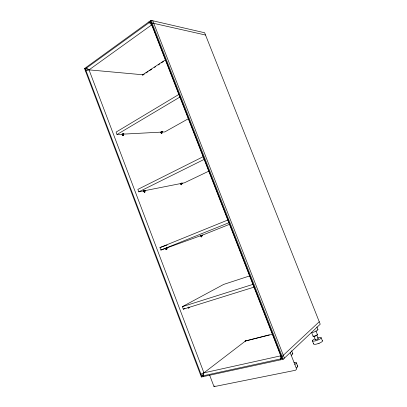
<?xml version="1.0" encoding="UTF-8"?>
<svg xmlns="http://www.w3.org/2000/svg" width="407" height="407" viewBox="0 0 407 407"><rect width="100%" height="100%" fill="white"/><g stroke="black" fill="none" stroke-linecap="round" stroke-linejoin="round"><path stroke-width="0.61" d="M201.653 236.452L201.475 235.984M201.282 236.055L201.638 236.518M181.257 183.516L181.904 183.262M181.568 184.371L181.451 183.979M166.117 248.891L166.382 248.601M166.641 249.201L166.377 248.646M161.757 133.003L161.579 132.55M144.322 191.285L144.724 191.86L144.658 191.315M123.25 135.165L122.843 134.992M123.326 135.053L122.97 135.236M166.219 248.702L166.198 249.176L166.59 249.333M201.373 377.009L84.549 68.534L150.997 20.35L204.629 32.753L320.228 324.206L283.201 359.269L201.373 377.009L203.932 372.843L245.991 340.603M161.472 132.916L161.803 132.779L161.345 132.596M161.289 132.565L161.584 132.463M188.772 307.667L188.695 307.056M201.704 236.487L201.267 236.375L201.699 236.213M161.92 131.985L161.426 132.087L162.042 132.01M166.387 249.359L166.687 249.247M181.4 183.842L181.12 184.127L181.476 184.463L181.324 183.43L182.158 183.16L180.733 183.684L180.952 184.249A0.702 0.392 64.3 0 0 181.563 184.737A0.702 0.392 64.3 0 0 181.736 184.096L181.517 183.532M144.449 190.873L145.35 190.267L143.6 190.898L143.905 191.697A0.778 0.478 63.2 0 0 144.617 192.226A0.778 0.478 63.2 0 0 144.856 191.509L144.302 191.631L144.516 191.789M144.282 191.254L144.658 191.219M188.583 118.605L164.779 131.939L122.843 134.157L123.469 133.883M123.016 134.188L123.57 133.923L122.945 134.198M319.256 321.759L282.087 356.4L281.334 356.568L280.764 355.825L203.932 372.843L200.386 374.409M181.288 183.582L181.934 183.353M209.625 375.106L214.011 386.65L214.921 385.892M123.285 135.185L122.833 135.114M161.548 132.087L162.261 131.593L160.709 132.158L160.989 132.875A0.707 0.387 60.6 0 0 161.61 133.41A0.707 0.387 60.6 0 0 161.808 132.83M123.636 133.837C124.049 133.196 122.181 134.02 122.049 134.239L117.007 134.513L116.092 132.097L179.182 94.266M85.46 70.935L89.031 69.867L143.371 74.822M144.831 190.705L145.121 190.547L144.724 190.741M165.451 59.809L142.267 75.051L142.776 75.097L144.368 74.049M145.96 73.001L148.087 71.607M149.679 70.559L151.806 69.159M154.462 67.42L155.52 66.717M158.175 64.972L159.773 63.93M161.365 62.882L163.492 61.482M201.562 236.594L201.211 236.08L201.602 236.157M166.519 249.364C167.246 248.901 165.797 248.896 166.392 249.288M117.007 134.513L180.204 96.897M122.248 134.341L123.865 133.827L122.248 134.341L122.482 134.956A0.783 0.463 58.4 0 0 123.214 135.541A0.783 0.463 58.4 0 0 123.479 134.9L123.245 134.285M123.209 134.87C123.097 134.178 122.176 135.175 123.275 134.829M160.897 132.244L162.322 131.751L160.897 132.244L161.111 132.804A0.707 0.387 60.6 0 0 161.737 133.343A0.707 0.387 60.6 0 0 161.935 132.758L161.716 132.204M161.37 132.718L161.772 132.697L161.518 132.499M188.599 307.661C188.126 306.98 189.555 307.692 188.461 307.626M249.466 275.977L223.657 284.417L182.372 306.649L183.328 309.178L185.002 308.267M123.026 134.122L123.504 133.974L122.924 134.279M203.475 156.553L137.851 189.397L138.782 191.85L184.427 182.814L209.045 171.042M138.782 191.85L204.512 159.223M143.808 191.01L144.755 190.817L144.994 191.443A0.778 0.478 63.2 0 1 144.755 192.16A0.778 0.478 63.2 0 1 144.042 191.631L143.808 191.01L145.416 190.445L144.47 190.908M144.337 191.504L144.806 191.412L144.592 191.249M144.77 191.534L144.516 191.87M180.733 183.684L182.097 183.002L180.54 183.588L180.82 184.315A0.702 0.397 64.3 0 0 181.278 184.788A0.702 0.397 64.3 0 0 181.629 184.585M181.522 184.091L181.135 184.173L181.456 183.883M181.553 184.173L181.298 184.335M181.776 183.348L181.42 183.409M201.389 235.714L202.04 235.46L200.839 235.826L201.063 236.401A0.707 0.402 68.4 0 0 201.653 236.838A0.707 0.402 68.4 0 0 201.806 236.131C200.3 235.465 203.393 235.053 201.587 235.556L202.004 235.378L201.658 235.511M144.449 191.148L144.256 191.488M166.677 248.148L166.977 248.041L166.28 248.311L167.292 247.919L165.69 248.535L165.929 249.165A0.783 0.483 68.6 0 0 166.626 249.633A0.783 0.483 68.6 0 0 166.834 248.84L166.595 248.204M229.563 224.303L204.339 234.381L160.887 250.066L159.941 247.573L228.169 219.877M166.712 248.239L167.033 248.122L165.69 248.535M160.887 250.066L229.227 222.593M166.382 248.082L167.226 247.736L165.476 248.407L165.786 249.221A0.783 0.483 68.6 0 0 166.483 249.695A0.783 0.483 68.6 0 0 166.692 248.896M166.59 248.875L166.142 249.038L166.707 248.987M201.389 235.45L202.203 235.114L200.641 235.719L200.926 236.457A0.707 0.402 68.4 0 0 201.521 236.894A0.707 0.402 68.4 0 0 201.674 236.182M201.74 235.582L201.409 235.709M144.77 190.827L145.029 190.613M318.106 343.635L319.164 343.238M201.302 236.263L201.668 236.131M200.839 235.826L201.933 235.505M159.941 247.573L167.099 245.045M182.372 306.649L253.307 284.264M183.328 309.178L254.406 287.016M161.711 133.069L161.467 133.018M269.342 334.829L244.983 341.107L272.665 334.208M214.011 386.65L295.497 370.268L296.632 369.088L290.196 352.645M123.484 134.01L122.995 134.035L123.346 134.976A0.783 0.463 58.4 0 1 123.082 135.617A0.783 0.463 58.4 0 1 122.354 135.032L122.049 134.239M205.53 35.027L152.02 22.975L151.409 23.413L151.699 24.852L89.031 69.867L84.549 68.534M166.31 248.631L166.636 248.799M123.194 134.702L122.71 134.686L122.965 135.144M316.895 326.943L317.943 329.584M321.189 337.785L322.451 340.959M315.959 330.891L317.485 334.752M316.712 335.017L318.208 338.797M314.062 336.533L315.344 339.769M311.772 332.951L313.08 336.258M312.373 340.776L313.624 343.951M291.651 350.803L292.801 353.744M296.377 362.886L297.766 366.427M152.747 20.757L284.417 358.114M150.885 22.767L281.649 358.104M148.926 21.851L149.227 22.619L151.699 24.852L150.687 21.561L150.997 20.35L283.201 359.269L282.122 358.587L280.764 355.825L280.321 358.979L280.647 359.824M201.831 235.45L201.536 235.556M86.264 67.292L86.533 68L89.031 69.867L203.932 372.843L203.185 375.788L203.475 376.556M189.006 307.107A0.799 0.488 74 0 1 188.823 307.982A0.799 0.488 74 0 1 188.151 307.575M188.909 307.519A0.799 0.488 74 0 1 188.563 308.063A0.799 0.488 74 0 1 188.003 307.621M317.852 337.8A4.66 1.099 -19.8 0 1 320.624 338.563A4.66 1.099 -19.8 0 1 313.711 341.158A4.66 1.099 -19.8 0 1 314.535 339.046M317.775 338.675A1.516 0.356 -19.8 0 1 317.882 339.153A1.516 0.356 -19.8 0 1 315.969 339.87A1.516 0.356 -19.8 0 1 315.527 339.519M317.175 334.579A2.33 0.534 -19.8 0 1 316.712 335.449A2.33 0.534 -19.8 0 1 313.883 336.416A2.33 0.534 -19.8 0 1 313.37 335.877M317.77 329.36A4.655 1.023 -19.9 0 1 316.239 331.039A4.655 1.023 -19.9 0 1 311.35 332.789M322.273 340.715A4.65 1.124 -19.7 0 1 319.256 343.208M318.147 343.625A4.65 1.124 -19.7 0 1 313.807 343.589M316.666 335.129A1.516 0.346 -19.8 0 1 316.529 335.261M316.015 335.572A1.516 0.346 -19.8 0 1 315.298 335.867M314.926 335.984A1.516 0.346 -19.8 0 1 314.046 336.111M294.073 362.408A5.154 1.363 -20.5 0 1 294.851 364.423M292.231 353.266A5.149 1.267 -20.6 0 1 291.254 355.23M297.171 365.888A5.138 1.394 -20.5 0 1 296.26 367.989M150.687 21.561L85.322 68.875L201.699 376.109L282.122 358.587L150.687 21.561"/></g></svg>
